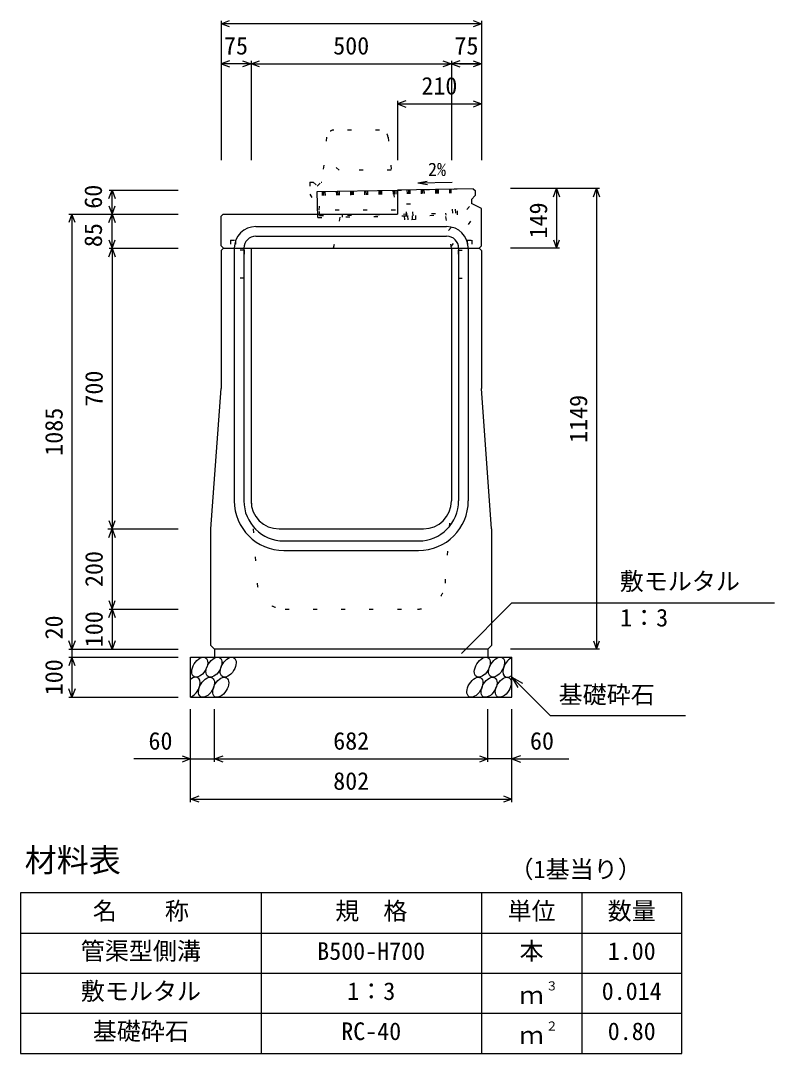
# Model space of a CAD drawing. Units: millimetres, scale not verified. Extents: x -12600 to 12600, y -5940 to 5940.
# Drawn here: x 4875 to 6756, y 1123 to 3699 of the extents above; entities that cross this region are included whole.
import ezdxf
from ezdxf.enums import TextEntityAlignment as Align

# ---------------------------------------------------------------- set-up
doc = ezdxf.new("R2010")
doc.units = ezdxf.units.MM
doc.header["$LTSCALE"] = 40
doc.linetypes.add('DOTTED', pattern=[1.75, 0.25, -1.5])
for name, color, linetype, lineweight in [('0-0_DIM', 7, 'Continuous', 25), ('0-2_HATCH', 6, 'DOTTED', 25), ('0-3_HYO', 3, 'Continuous', 25), ('0-4_HYO2', 4, 'Continuous', 25), ('0-5_OUTLINE', 3, 'Continuous', 25), ('0-6_OUTLINE2', 4, 'DOTTED', 25), ('0-7_TXT', 7, 'Continuous', 25)]:
    doc.layers.add(name, color=color, linetype=linetype, lineweight=lineweight)
doc.styles.add('ＭＳ ゴシック', font='')
doc.styles.get('ＭＳ ゴシック').set_extended_font_data('MS Gothic')

msp = doc.modelspace()

# ---------------------------------------------------------------- linework, layer by layer
at = {"layer": '0-0_DIM'}
for p, q in [((5375, 3698.96), (5375, 3351.46)), ((6025, 3691.46), (5375, 3691.46)), ((6025, 3698.96), (6025, 3351.46)), ((5450, 3591.46), (5375, 3591.46)), ((5450, 3598.96), (5450, 3351.46)), ((5450, 3591.46), (5950, 3591.46)), ((5950, 3598.96), (5950, 3351.46)), ((6025, 3591.46), (5950, 3591.46)), ((5970, 3591.46), (6025, 3591.46)), ((5815, 3498.96), (5815, 3351.46)), ((5815, 3491.46), (6025, 3491.46)), ((5095.5, 3276.46), (5268, 3276.46)), ((5103, 3216.46), (5103, 3276.46)), ((6319.5, 3280.46), (6097, 3280.46)), ((6212, 3280.46), (6212, 3131.46)), ((6312, 3280.46), (6312, 2131.46)), ((4995.5, 3216.46), (5268, 3216.46)), ((5003, 3216.46), (5003, 2131.46)), ((5103, 3131.46), (5103, 3216.46)), ((5095.5, 3131.46), (5268, 3131.46)), ((6219.5, 3131.46), (6097, 3131.46)), ((5092.25, 2431.46), (5264.75, 2431.46)), ((5095.5, 2431.46), (5268, 2431.46)), ((5974.77, 2120.65), (6101, 2246.89)), ((6101, 2246.89), (6755.81, 2246.89)), ((5095.5, 2231.46), (5268, 2231.46)), ((5103, 2231.46), (5103, 2131.46)), ((4995.5, 2131.46), (5268, 2131.46)), ((5003, 2131.46), (5003, 2111.46)), ((6319.5, 2131.46), (6097, 2131.46)), ((4995.5, 2111.46), (5268, 2111.46)), ((5003, 2111.46), (5003, 2011.46)), ((6101, 2061.46), (6196.76, 1965.71)), ((6101, 2061.46), (6126.98, 2046.46)), ((6101, 2061.46), (6116, 2035.48)), ((4995.5, 2011.46), (5268, 2011.46)), ((5299, 1750.1), (5299, 1981.46)), ((5359, 1850.1), (5359, 1981.46)), ((6041, 1850.1), (6041, 1981.46)), ((6101, 1750.1), (6101, 1981.46)), ((6196.76, 1965.71), (6534.31, 1965.71)), ((5299, 1857.6), (5157.21, 1857.6)), ((5299, 1857.6), (5359, 1857.6)), ((5359, 1857.6), (6041, 1857.6)), ((6101, 1857.6), (6041, 1857.6)), ((6101, 1857.6), (6242.79, 1857.6)), ((5299, 1757.6), (6101, 1757.6))]:
    msp.add_line(p, q, dxfattribs=at)
for points in [[(5396.14, 3683.77), (5375, 3691.46), (5396.14, 3699.16)], [(6003.86, 3699.16), (6025, 3691.46), (6003.86, 3683.77)], [(5396.14, 3599.16), (5375, 3591.46), (5396.14, 3583.77)], [(5428.86, 3599.16), (5450, 3591.46), (5428.86, 3583.77)], [(5471.14, 3583.77), (5450, 3591.46), (5471.14, 3599.16)], [(5928.86, 3599.16), (5950, 3591.46), (5928.86, 3583.77)], [(5971.14, 3599.16), (5950, 3591.46), (5971.14, 3583.77)], [(6003.86, 3599.16), (6025, 3591.46), (6003.86, 3583.77)], [(5836.14, 3499.16), (5815, 3491.46), (5836.14, 3483.77)], [(6003.86, 3499.16), (6025, 3491.46), (6003.86, 3483.77)], [(5095.3, 3255.32), (5103, 3276.46), (5110.7, 3255.32)], [(6204.3, 3259.32), (6212, 3280.46), (6219.7, 3259.32)], [(6304.3, 3259.32), (6312, 3280.46), (6319.7, 3259.32)], [(5095.3, 3237.61), (5103, 3216.46), (5110.7, 3237.61)], [(5010.7, 3195.32), (5003, 3216.46), (4995.3, 3195.32)], [(5095.3, 3195.32), (5103, 3216.46), (5110.7, 3195.32)], [(5095.3, 3152.61), (5103, 3131.46), (5110.7, 3152.61)], [(6204.3, 3152.61), (6212, 3131.46), (6219.7, 3152.61)], [(5095.3, 3110.32), (5103, 3131.46), (5110.7, 3110.32)], [(5103, 3131.46), (5103, 2431.46), (5103, 2231.46)], [(5095.3, 2452.61), (5103, 2431.46), (5110.7, 2452.61)], [(5095.3, 2410.32), (5103, 2431.46), (5110.7, 2410.32)], [(5095.3, 2252.61), (5103, 2231.46), (5110.7, 2252.61)], [(5095.3, 2210.32), (5103, 2231.46), (5110.7, 2210.32)], [(5010.7, 2152.61), (5003, 2131.46), (4995.3, 2152.61)], [(5110.7, 2152.61), (5103, 2131.46), (5095.3, 2152.61)], [(6304.3, 2152.61), (6312, 2131.46), (6319.7, 2152.61)], [(5010.7, 2090.32), (5003, 2111.46), (4995.3, 2090.32)], [(5010.7, 2032.61), (5003, 2011.46), (4995.3, 2032.61)], [(5277.86, 1865.29), (5299, 1857.6), (5277.86, 1849.9)], [(5380.14, 1849.9), (5359, 1857.6), (5380.14, 1865.29)], [(6019.86, 1865.29), (6041, 1857.6), (6019.86, 1849.9)], [(6122.14, 1865.29), (6101, 1857.6), (6122.14, 1849.9)], [(5320.14, 1749.9), (5299, 1757.6), (5320.14, 1765.29)], [(6079.86, 1765.29), (6101, 1757.6), (6079.86, 1749.9)]]:
    msp.add_lwpolyline(points, dxfattribs=at)
at = {"layer": '0-2_HATCH', "linetype": 'Continuous'}
for p, q in [((5615, 3272.65), (5815, 3276.46)), ((5616.23, 3208.16), (5615, 3272.65))]:
    msp.add_line(p, q, dxfattribs=at)
at = {"layer": '0-2_HATCH'}
for p, q in [((5620.64, 3212.75), (5619.5, 3272.74)), ((5627.3, 3272.89), (5628.44, 3212.9)), ((5630.8, 3272.96), (5631.94, 3212.97)), ((5634.3, 3273.02), (5635.44, 3213.03)), ((5662.59, 3273.56), (5663.74, 3213.57)), ((5666.09, 3273.63), (5667.24, 3213.64)), ((5669.59, 3273.69), (5670.74, 3213.71)), ((5697.89, 3274.23), (5699.03, 3214.24)), ((5701.39, 3274.3), (5702.53, 3214.31)), ((5704.89, 3274.37), (5706.03, 3214.38)), ((5733.18, 3274.9), (5734.32, 3214.92)), ((5736.68, 3274.97), (5737.82, 3214.98)), ((5740.18, 3275.04), (5741.32, 3215.05)), ((5768.47, 3275.58), (5769.62, 3215.59)), ((5771.97, 3275.64), (5773.12, 3215.66)), ((5775.47, 3275.71), (5776.62, 3215.72)), ((5804.17, 3276.26), (5805.31, 3216.27)), ((5807.27, 3276.32), (5808.41, 3216.33)), ((5811.17, 3276.39), (5812.31, 3216.4)), ((5815, 3276.46), (5963.94, 3279.3)), ((5839.06, 3276.92), (5840.2, 3216.93)), ((5842.56, 3276.99), (5843.79, 3212.5)), ((5846.06, 3277.05), (5847.2, 3217.07)), ((5874.36, 3277.59), (5875.5, 3217.6)), ((5877.85, 3277.66), (5879, 3217.67)), ((5881.35, 3277.73), (5882.5, 3217.74)), ((5910.05, 3278.27), (5911.19, 3218.28)), ((5913.15, 3278.33), (5914.38, 3213.84)), ((5917.05, 3278.41), (5918.19, 3218.42)), ((5944.94, 3278.94), (5946.09, 3218.95)), ((5948.44, 3279), (5949.58, 3219.02)), ((5953.08, 3219.08), (5951.94, 3279.07)), ((5960.58, 3219.23), (5959.44, 3279.21)), ((5965.17, 3214.81), (5963.94, 3279.3)), ((5837.62, 3242.39), (5853.61, 3242.69)), ((5838.19, 3212.39), (5837.62, 3242.39)), ((5854.18, 3212.7), (5853.61, 3242.69)), ((5616.23, 3208.16), (5965.17, 3214.81)), ((5620.64, 3212.75), (5960.58, 3219.23)), ((5676.96, 3213.82), (5677.05, 3209.32)), ((5832.32, 3212.28), (5860.01, 3212.81)), ((5832.32, 3212.28), (5832.51, 3202.28)), ((5860.2, 3202.81), (5832.51, 3202.28)), ((5840.7, 3212.44), (5840.89, 3202.44)), ((5851.67, 3212.65), (5851.86, 3202.65)), ((5860.01, 3212.81), (5860.2, 3202.81)), ((5935.59, 3218.75), (5935.67, 3214.25))]:
    msp.add_line(p, q, dxfattribs=at)
at = {"layer": '0-2_HATCH', "linetype": 'Continuous'}
for centre in [(5321.89, 2086.46), (5357.37, 2086.46), (5392.84, 2086.46), (6027.05, 2086.46), (6062.52, 2086.46), (5338.77, 2036.46), (5374.25, 2036.46), (6008.45, 2036.46), (6043.93, 2036.46), (6079.41, 2036.46)]:
    msp.add_ellipse(centre, major_axis=(14.54, 23.54), ratio=0.5792, dxfattribs=at)
for centre, start_param, end_param in [((6098, 2086.46), 0.6666252, 4.1103269), ((5303.3, 2036.46), 3.7419964, 7.318141)]:
    msp.add_ellipse(centre, major_axis=(14.54, 23.54), ratio=0.5792, start_param=start_param, end_param=end_param, dxfattribs=at)
at = {"layer": '0-3_HYO'}
for p, q in [((5475, 1523.36), (5475, 1123.36)), ((6025, 1523.36), (6025, 1123.36)), ((6275, 1523.36), (6275, 1123.36)), ((4875, 1423.36), (6525, 1423.36))]:
    msp.add_line(p, q, dxfattribs=at)
msp.add_lwpolyline([(4875, 1123.36), (6525, 1123.36), (6525, 1523.36), (4875, 1523.36)], close=True, dxfattribs=at)
at = {"layer": '0-4_HYO2'}
for p, q in [((4875, 1323.36), (6525, 1323.36)), ((4875, 1223.36), (6525, 1223.36))]:
    msp.add_line(p, q, dxfattribs=at)
at = {"layer": '0-5_OUTLINE', "linetype": 'DOTTED'}
for p, q in [((5770.46, 3426.41), (5656.66, 3426.41)), ((5638.19, 3408.41), (5627, 3296.46)), ((5791.8, 3408.45), (5810, 3226.46)), ((5597, 3296.46), (5597, 3266.46)), ((5597, 3296.46), (5605, 3296.46)), ((5605, 3296.46), (5615, 3286.46)), ((5597, 3266.46), (5620, 3226.46)), ((5810, 3226.46), (5620, 3226.46))]:
    msp.add_line(p, q, dxfattribs=at)
at = {"layer": '0-5_OUTLINE'}
for p, q in [((6004, 3280.06), (5815, 3276.46)), ((5815, 3276.46), (5815, 3216.46)), ((6000, 3253.46), (6009, 3263.46)), ((6000, 3253.46), (6000, 3243.46)), ((6025, 3230.46), (6000, 3243.46)), ((6025, 3137.46), (6025, 3230.46)), ((5375, 3211.46), (5380, 3216.46)), ((5375, 3137.46), (5375, 3211.46)), ((5380, 3216.46), (5815, 3216.46)), ((5375, 3137.46), (5381, 3131.46)), ((5375, 3125.46), (5381, 3131.46)), ((5375, 3125.46), (5375, 2781.46)), ((5381, 3131.46), (6019, 3131.46)), ((5450, 3131.46), (5450, 2501.46)), ((5950, 3131.46), (5950, 2501.46)), ((6019, 3131.46), (6025, 3137.46)), ((6019, 3131.46), (6025, 3125.46)), ((6025, 3125.46), (6025, 2781.46)), ((5350, 2431.46), (5375, 2781.46)), ((6050, 2431.46), (6025, 2781.46)), ((5350, 2140.46), (5350, 2431.46)), ((5520, 2431.46), (5880, 2431.46)), ((6050, 2431.46), (6050, 2140.46)), ((5350, 2140.46), (5359, 2131.46)), ((6041, 2131.46), (6050, 2140.46)), ((6041, 2131.46), (5359, 2131.46)), ((5359, 2131.46), (5359, 2111.46)), ((6041, 2131.46), (6041, 2111.46)), ((5299, 2111.46), (6101, 2111.46)), ((5299, 2011.46), (5299, 2111.46)), ((6101, 2011.46), (6101, 2111.46)), ((5299, 2011.46), (6101, 2011.46))]:
    msp.add_line(p, q, dxfattribs=at)
at = {"layer": '0-5_OUTLINE', "linetype": 'DOTTED'}
msp.add_lwpolyline([(5615, 3286.46), (5625, 3296.46), (5627, 3296.46)], dxfattribs=at)
at = {"layer": '0-5_OUTLINE'}
msp.add_lwpolyline([(6004, 3280.06), (6009, 3275.16), (6009, 3263.46)], dxfattribs=at)
at = {"layer": '0-5_OUTLINE', "linetype": 'DOTTED'}
for centre, start, end in [((5658.1, 3406.46), 94.13229, 174.40835), ((5771.9, 3406.46), 4.08463, 93.6009)]:
    msp.add_arc(centre, 20, start, end, dxfattribs=at)
at = {"layer": '0-5_OUTLINE'}
for centre, start, end in [((5520, 2501.46), 180, 270), ((5880, 2501.46), 270, 0)]:
    msp.add_arc(centre, 70, start, end, dxfattribs=at)
at = {"layer": '0-6_OUTLINE2'}
for p, q in [((5620, 3226.46), (5627, 3296.46)), ((5942.3, 3175.94), (6001.44, 3242.71)), ((5949.26, 3135.76), (6023.39, 3231.3)), ((5671.7, 3209.22), (5655, 3131.46)), ((5950, 3131.46), (5935.67, 3214.25)), ((5399, 3151.46), (5411, 3151.46)), ((5399, 3151.46), (5399, 3126.46)), ((5411, 3151.46), (5411, 3126.46)), ((5989, 3151.46), (6001, 3151.46)), ((5989, 3151.46), (5989, 3126.46)), ((6001, 3151.46), (6001, 3126.46)), ((5433, 3126.96), (5376.5, 3126.96)), ((5433, 3126.96), (5433, 3056.96)), ((5967, 3126.46), (6024, 3126.46)), ((5433, 3056.96), (5375, 3056.96)), ((5450, 2501.46), (5465.2, 2296.29)), ((5934.8, 2296.29), (5950, 2501.46)), ((5535.01, 2231.46), (5864.99, 2231.46))]:
    msp.add_line(p, q, dxfattribs=at)
at = {"layer": '0-6_OUTLINE2', "linetype": 'Continuous'}
for p, q in [((5462, 3185.46), (5938, 3185.46)), ((5462, 3161.46), (5938, 3161.46)), ((5408, 3131.46), (5408, 2501.46)), ((5432, 3131.46), (5432, 2501.46)), ((5968, 3131.46), (5968, 2501.46)), ((5992, 3131.46), (5992, 2501.46)), ((5532, 2401.46), (5868, 2401.46)), ((5532, 2377.46), (5868, 2377.46))]:
    msp.add_line(p, q, dxfattribs=at)
at = {"layer": '0-6_OUTLINE2'}
for points in [[(5800, 3326.46), (5670, 3326.46), (5633, 3356.46)], [(5967, 3126.46), (5967, 3056.46), (6025, 3056.46)]]:
    msp.add_lwpolyline(points, dxfattribs=at)
at = {"layer": '0-6_OUTLINE2', "linetype": 'Continuous'}
for centre, radius, start, end in [((5462, 3131.46), 54, 90, 180), ((5938, 3131.46), 54, 0, 90), ((5462, 3131.46), 30, 90, 180), ((5938, 3131.46), 30, 0, 90), ((5532, 2501.46), 124, 180, 270), ((5532, 2501.46), 100, 180, 270), ((5868, 2501.46), 100, 270, 0), ((5868, 2501.46), 124, 270, 0)]:
    msp.add_arc(centre, radius, start, end, dxfattribs=at)
at = {"layer": '0-6_OUTLINE2'}
for centre, start, end in [((5535.01, 2301.46), 184.23639, 270), ((5864.99, 2301.46), 270, 355.76361)]:
    msp.add_arc(centre, 70, start, end, dxfattribs=at)
at = {"layer": '0-7_TXT'}
for q in [(5889.78, 3298.88), (5952.06, 3295.9), (5889.93, 3290.54)]:
    msp.add_line((5866.22, 3294.26), q, dxfattribs=at)

# ---------------------------------------------------------------- texts
at = {"layer": '0-0_DIM', "style": 'ＭＳ ゴシック'}
for s, p in [('500', (5655, 3601.46)), ('75', (5382.5, 3601.46)), ('75', (5957.5, 3601.46)), ('210', (5875, 3501.46)), ('敷モルタル', (6369.94, 2265.62)), ('1：3', (6370.94, 2174.93)), ('基礎砕石', (6217.32, 1982.88)), ('60', (5194, 1867.6)), ('682', (5655, 1867.6)), ('60', (6146, 1867.6)), ('802', (5655, 1767.6))]:
    msp.add_text(s, height=43.99, dxfattribs=at).set_placement(p, align=Align.BOTTOM_LEFT)
for s, p in [('60', (5091.16, 3230.08)), ('149', (6202, 3155.96)), ('85', (5091.16, 3134.32)), ('700', (5093, 2736.46)), ('1149', (6302, 2645.96)), ('1085', (4993, 2613.96)), ('200', (5093, 2286.46)), ('100', (5093, 2136.46)), ('20', (4993, 2155.78)), ('100', (4993, 2016.46))]:
    msp.add_text(s, height=43.99, rotation=90, dxfattribs=at).set_placement(p, align=Align.BOTTOM_LEFT)
at = {"layer": '0-7_TXT', "style": 'ＭＳ ゴシック'}
for s, height, p in [('2%', 32.99, (5891.57, 3302.01)), ('材料表', 58.65, (4885, 1558.36)), ('（1基当り）', 43.99, (6095, 1547.36)), ('名\u3000\u3000称', 43.99, (5055, 1443.36)), ('規\u3000格', 43.99, (5660, 1443.36)), ('単位', 43.99, (6090, 1443.36)), ('数量', 43.99, (6340, 1443.36)), ('管渠型側溝', 43.99, (5025, 1343.36)), ('B500-H700', 43.99, (5615, 1343.36)), ('本', 43.99, (6120, 1343.36)), ('1.00', 43.99, (6340, 1343.36)), ('敷モルタル', 43.99, (5025, 1243.36)), ('1：3', 43.99, (5690, 1243.36)), ('３', 21.99, (6185.54, 1273.73)), ('0.014', 43.99, (6325, 1243.36)), ('ｍ', 43.99, (6120, 1233.36)), ('基礎砕石', 43.99, (5055, 1143.36)), ('RC-40', 43.99, (5675, 1143.36)), ('２', 21.99, (6185.54, 1173.73)), ('0.80', 43.99, (6340, 1143.36)), ('ｍ', 43.99, (6120, 1133.36))]:
    msp.add_text(s, height=height, dxfattribs=at).set_placement(p, align=Align.BOTTOM_LEFT)

doc.saveas('drawing.dxf')
